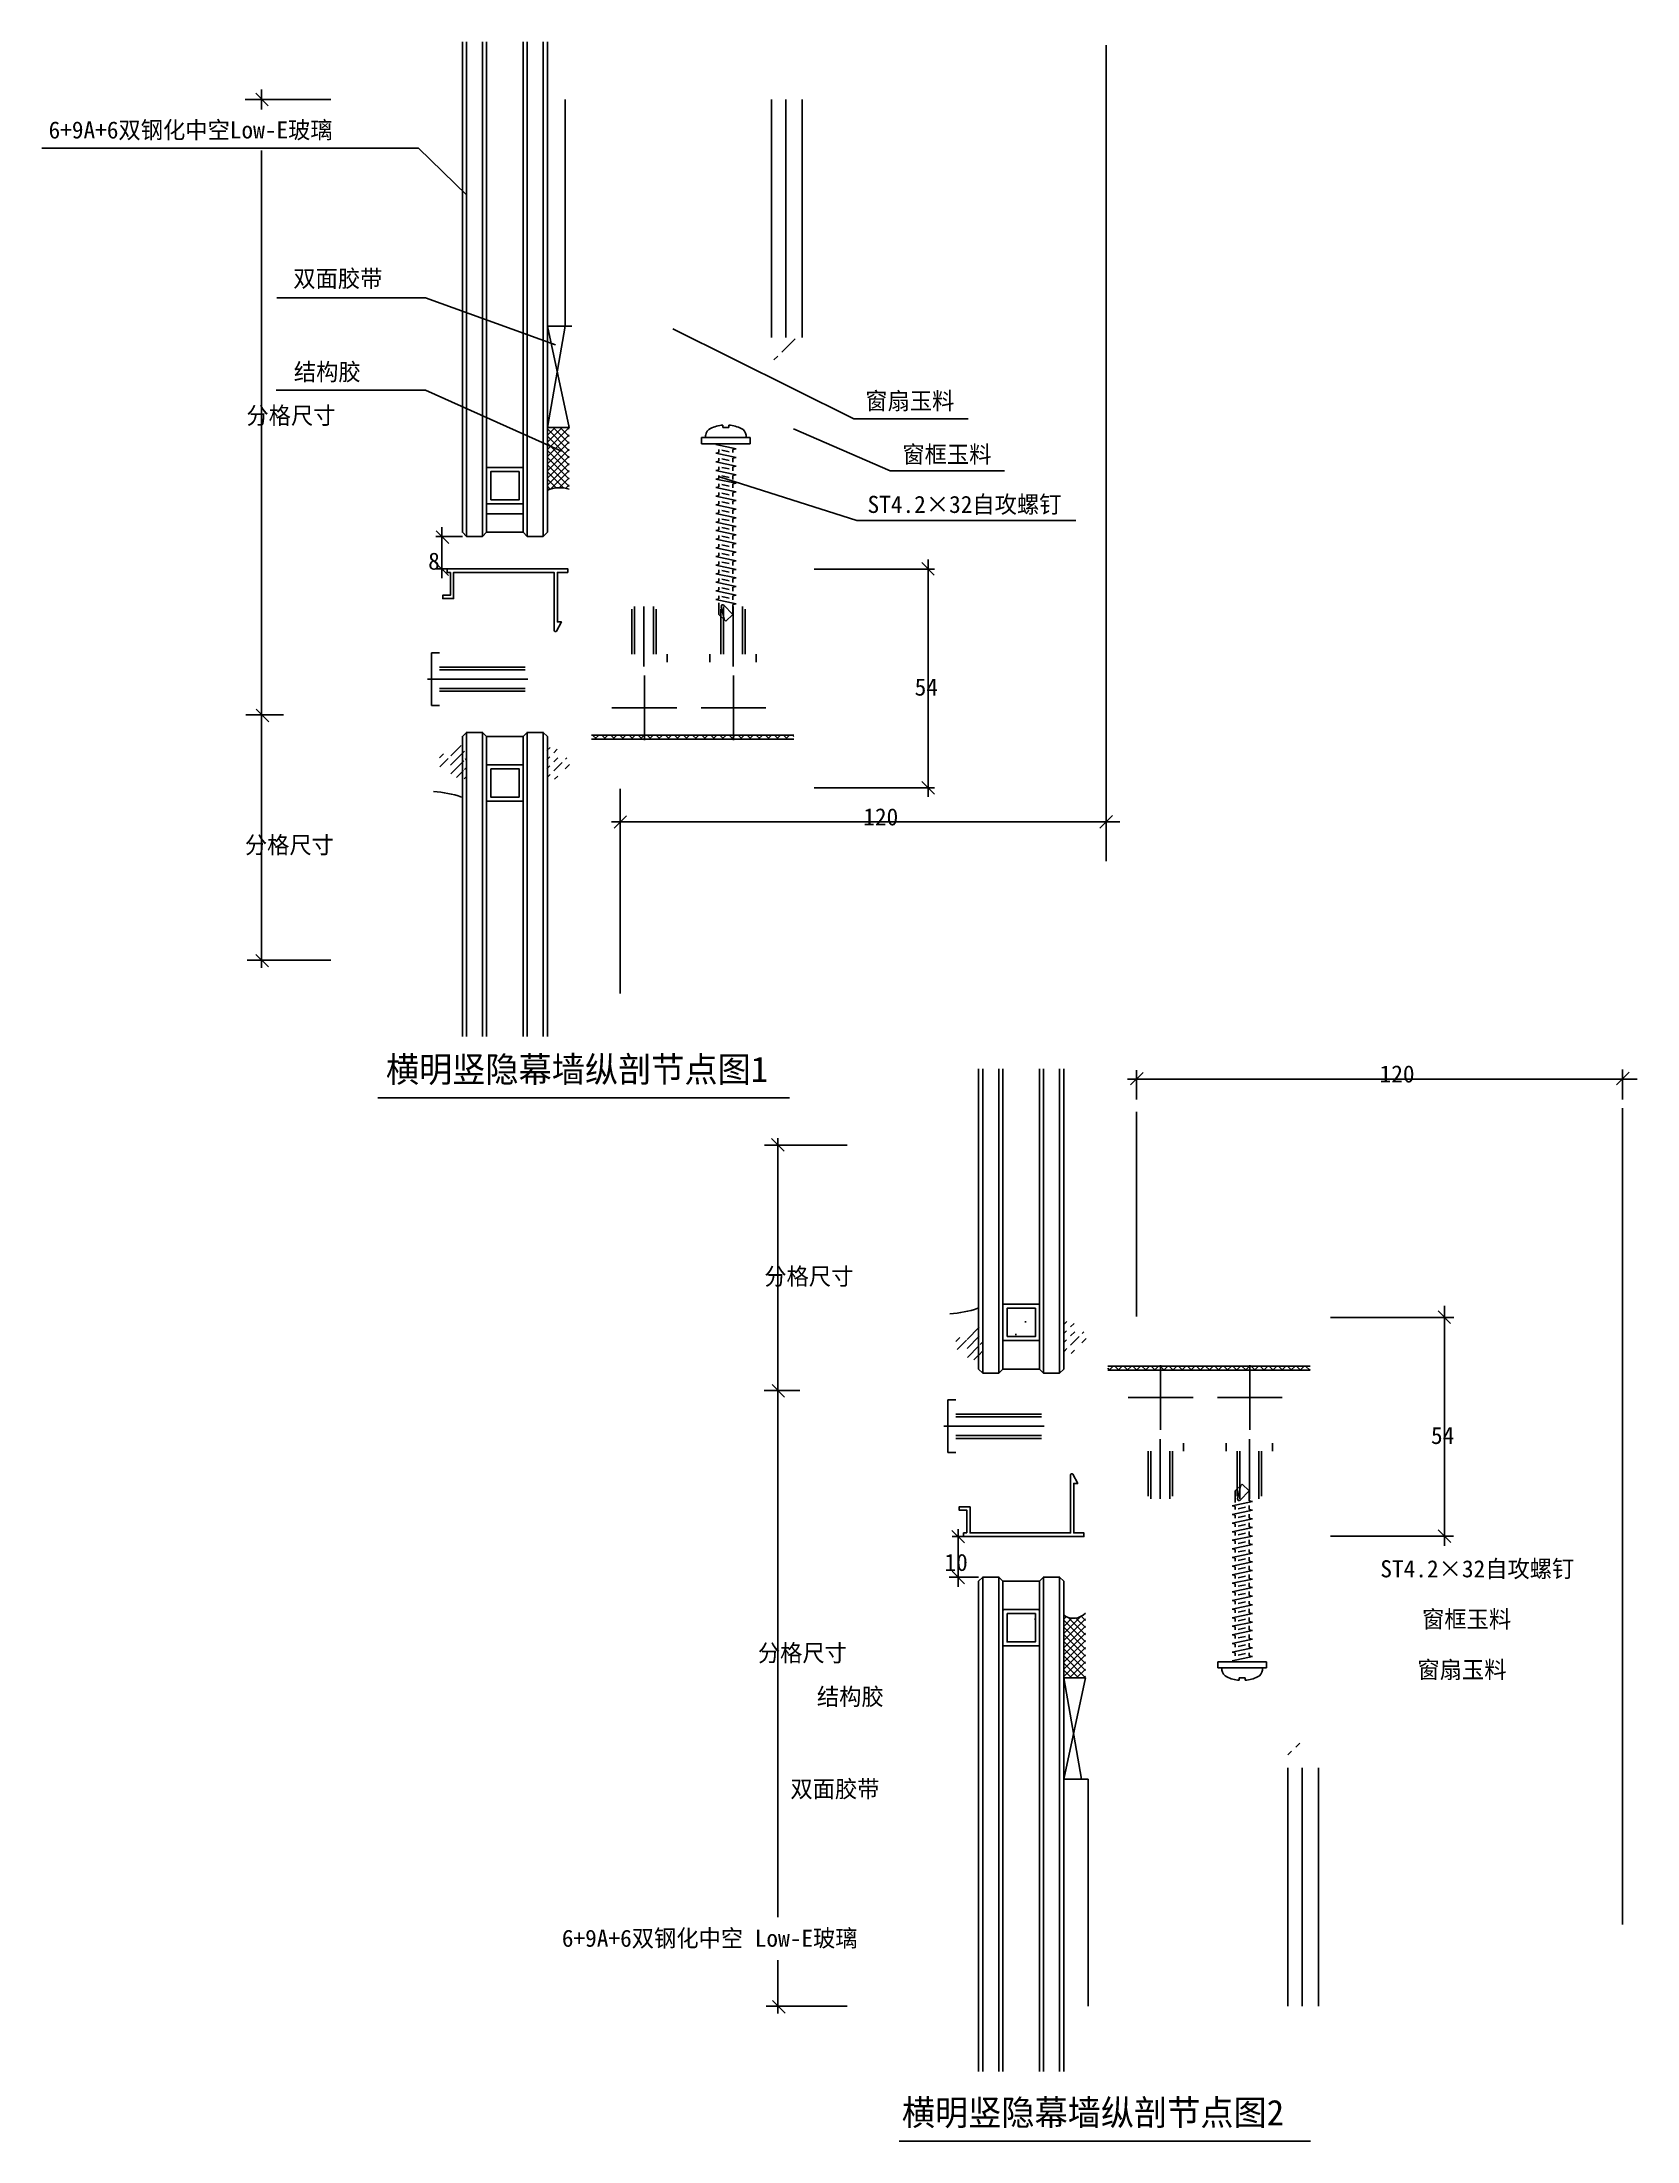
# Model space of a CAD drawing. Header units: metres. Extents: x -2813 to 2825, y 646 to 1164.
# Drawn here: x 2432 to 2825, y 646 to 1164 of the extents above.
import ezdxf

# ---------------------------------------------------------------- set-up
doc = ezdxf.new("R2010")
doc.units = ezdxf.units.M
for name, color, linetype in [('0-DIM', 7, 'Continuous'), ('2', 2, 'Continuous'), ('3', 5, 'Continuous'), ('4', 4, 'Continuous'), ('ALUMINUM-H', 8, 'Continuous'), ('BG', 35, 'Continuous'), ('C18', 4, 'Continuous'), ('DIM', 4, 'Continuous'), ('HATCH', 8, 'Continuous'), ('SMPEN_THICK', 7, 'Continuous')]:
    doc.layers.add(name, color=color, linetype=linetype)

# ---------------------------------------------------------------- blocks, each defined once
blk = doc.blocks.new('自攻钉')
at = {"color": 6}
for p, q in [((6, 1.5), (-6, 1.5)), ((-6, 1.5), (-6, 0)), ((6, 0), (-6, 0)), ((-5, 1.5), (-5, 2.12)), ((-0.75, 3.99), (-0.75, 4.59)), ((-0.75, 3.99), (0.75, 3.99)), ((0.75, 3.99), (0.75, 4.59)), ((5, 1.5), (5, 2.12)), ((6, 1.5), (6, 0)), ((-1.75, -0.07), (-2.5, -0.23)), ((-2.5, -0.23), (2.5, -1.29)), ((-1.75, -2.2), (-2.5, -2.36)), ((-2.5, -2.36), (2.5, -3.42)), ((-1.75, -4.32), (-2.5, -4.48)), ((-2.5, -4.48), (2.5, -5.54)), ((-1.75, -2.2), (-1.75, -1.45)), ((-1.75, -4.32), (-1.75, -3.58)), ((-1.03, -1.61), (0.84, -2)), ((-1.03, -3.73), (0.84, -4.13)), ((2.5, -1.29), (1.75, -1.45)), ((1.75, -1.45), (1.75, -2.2)), ((2.5, -3.42), (1.75, -3.58)), ((1.75, -3.58), (1.75, -4.57)), ((-1.75, -6.45), (-2.5, -6.61)), ((-2.5, -6.61), (2.5, -7.67)), ((-1.75, -8.57), (-2.5, -8.73)), ((-2.5, -8.73), (2.5, -9.79)), ((-1.75, -6.45), (-1.75, -5.7)), ((-1.75, -8.57), (-1.75, -7.83)), ((-1.75, -10.7), (-1.75, -9.95)), ((-1.03, -5.86), (0.84, -6.25)), ((-1.03, -7.98), (0.84, -8.38)), ((-1.03, -10.11), (0.84, -10.5)), ((2.5, -5.54), (1.75, -5.7)), ((1.75, -5.7), (1.75, -6.69)), ((2.5, -7.67), (1.75, -7.83)), ((1.75, -7.83), (1.75, -8.82)), ((2.5, -9.79), (1.75, -9.95)), ((1.75, -9.95), (1.75, -10.94)), ((-1.75, -10.7), (-2.5, -10.86)), ((-2.5, -10.86), (2.5, -11.92)), ((-1.75, -12.82), (-2.5, -12.98)), ((-2.5, -12.98), (2.5, -14.04)), ((-1.75, -14.95), (-2.5, -15.11)), ((-2.5, -15.11), (2.5, -16.17)), ((-1.75, -12.82), (-1.75, -12.08)), ((-1.75, -14.95), (-1.75, -14.2)), ((-1.03, -12.23), (0.84, -12.63)), ((-1.03, -14.36), (0.84, -14.75)), ((2.5, -11.92), (1.75, -12.08)), ((1.75, -12.08), (1.75, -13.07)), ((2.5, -14.04), (1.75, -14.2)), ((1.75, -14.2), (1.75, -14.95)), ((-1.75, -17.07), (-2.5, -17.23)), ((-2.5, -17.23), (2.5, -18.29)), ((-1.75, -19.2), (-2.5, -19.36)), ((-2.5, -19.36), (2.5, -20.42)), ((-1.75, -17.07), (-1.75, -16.33)), ((-1.75, -19.2), (-1.75, -18.45)), ((-1.75, -21.32), (-1.75, -20.58)), ((-1.03, -16.48), (0.84, -16.88)), ((-1.03, -18.61), (0.84, -19)), ((-1.03, -20.73), (0.84, -21.13)), ((2.5, -16.17), (1.75, -16.33)), ((1.75, -16.33), (1.75, -17.32)), ((2.5, -18.29), (1.75, -18.45)), ((1.75, -18.45), (1.75, -19.44)), ((2.5, -20.42), (1.75, -20.58)), ((1.75, -20.58), (1.75, -21.57)), ((-1.75, -21.32), (-2.5, -21.48)), ((-2.5, -21.48), (2.5, -22.54)), ((-1.75, -23.45), (-2.5, -23.61)), ((-2.5, -23.61), (2.5, -24.67)), ((-1.75, -25.57), (-2.5, -25.73)), ((-2.5, -25.73), (2.5, -26.79)), ((-1.75, -23.45), (-1.75, -22.7)), ((-1.75, -25.57), (-1.75, -24.83)), ((-1.03, -22.86), (0.84, -23.25)), ((-1.03, -24.98), (0.84, -25.38)), ((2.5, -22.54), (1.75, -22.7)), ((1.75, -22.7), (1.75, -23.69)), ((2.5, -24.67), (1.75, -24.83)), ((1.75, -24.83), (1.75, -25.82)), ((-1.75, -27.7), (-2.5, -27.86)), ((-2.5, -27.86), (2.5, -28.92)), ((-1.75, -29.82), (-2.5, -29.98)), ((-2.5, -29.98), (2.5, -31.04)), ((-1.75, -27.7), (-1.75, -26.95)), ((-1.75, -29.82), (-1.75, -29.08)), ((-1.03, -27.11), (0.84, -27.5)), ((-1.03, -29.23), (0.84, -29.63)), ((2.5, -26.79), (1.75, -26.95)), ((1.75, -26.95), (1.75, -27.7)), ((2.5, -28.92), (1.75, -29.08)), ((1.75, -29.08), (1.75, -30.07)), ((2.5, -31.04), (1.75, -31.2)), ((-1.75, -31.95), (-2.5, -32.11)), ((-2.5, -32.11), (2.5, -33.17)), ((-1.75, -34.07), (-2.5, -34.23)), ((-2.5, -34.23), (2.5, -35.29)), ((-1.75, -36.2), (-2.5, -36.36)), ((-1.75, -31.95), (-1.75, -31.2)), ((-1.75, -34.07), (-1.75, -33.33)), ((-1.75, -36.2), (-1.75, -35.45)), ((-1.03, -31.36), (0.84, -31.75)), ((-1.03, -33.48), (0.84, -33.88)), ((-1.03, -35.61), (0.84, -36)), ((1.75, -31.2), (1.75, -32.19)), ((2.5, -33.17), (1.75, -33.33)), ((1.75, -33.33), (1.75, -34.32)), ((2.5, -35.29), (1.75, -35.45)), ((1.75, -35.45), (1.75, -36.44)), ((-2.5, -36.36), (2.5, -37.42)), ((-1.75, -38.32), (-2.5, -38.48)), ((-2.5, -38.48), (2.5, -39.54)), ((-1.75, -38.32), (-1.75, -37.58)), ((-1.75, -42.17), (-1.75, -39.31)), ((-0.41, -43.36), (-1.13, -40.26)), ((-1.03, -37.73), (0.84, -38.13)), ((1.75, -42.17), (-0.53, -39.88)), ((2.5, -37.42), (1.75, -37.58)), ((1.75, -37.58), (1.75, -38.57)), ((2.5, -39.54), (1.75, -39.7)), ((1.75, -39.7), (1.75, -42.17)), ((0, -43.86), (-1.75, -42.17)), ((0, -43.86), (1.75, -42.17))]:
    blk.add_line(p, q, dxfattribs=at)
for centre, radius, start, end in [((-2.82, 1.79), 2.2, 116.49, 171.34), ((0, -4.23), 8.85, 94.86, 115.46), ((0, -4.23), 8.85, 64.54, 85.14), ((2.82, 1.79), 2.2, 8.66, 63.51), ((-0.77, -40.17), 0.38, 50.39, 193.07)]:
    blk.add_arc(centre, radius, start, end, dxfattribs=at)
blk = doc.blocks.new('_ArchTick')
at = {"color": 0, "linetype": 'ByBlock'}
blk.add_lwpolyline([(-0.5, -0.5), (0.5, 0.5)], dxfattribs=at)

msp = doc.modelspace()

# ---------------------------------------------------------------- hatches: boundary and pattern name
at = {"layer": '3'}
h = msp.add_hatch(dxfattribs=at)
h.set_pattern_fill('AR-SAND', scale=0.5)
h.paths.add_polyline_path([(2549.43, 1051.18), (2549.43, 1058.18), (2542.43, 1058.18), (2542.43, 1051.18)])
h = msp.add_hatch(dxfattribs=at)
h.set_pattern_fill('NET', scale=10)
h.paths.add_polyline_path([(2550.43, 1043.18), (2550.43, 1050.18), (2541.43, 1050.18), (2541.43, 1043.18)])
h = msp.add_hatch(dxfattribs=at)
h.set_pattern_fill('NET', scale=10)
h.paths.add_polyline_path([(2550.43, 992.77), (2550.43, 985.77), (2541.43, 985.77), (2541.43, 992.77)])
h = msp.add_hatch(dxfattribs=at)
h.set_pattern_fill('NET', scale=10)
h.paths.add_polyline_path([(2535.24, 977.78, 0.06), (2528.34, 979.17, 1), (2528.34, 980.37), (2528.74, 980.62), (2528.74, 982.12), (2532.24, 982.12), (2532.24, 984.17), (2532.3, 984.17, 0.41), (2533.3, 983.17), (2534.65, 983.17, -0.11), (2535.24, 983.03)])
h = msp.add_hatch(dxfattribs=at)
h.set_pattern_fill('AR-SAND', scale=0.5)
h.paths.add_polyline_path([(2549.43, 984.77), (2549.43, 977.77), (2542.43, 977.77), (2542.43, 984.77)])
h = msp.add_hatch(dxfattribs=at)
h.set_pattern_fill('NET', scale=10)
h.paths.add_polyline_path([(2662.73, 851.5, -0.06), (2655.83, 850.12, -1), (2655.83, 848.92), (2656.23, 848.67), (2656.23, 847.17), (2659.73, 847.17), (2659.73, 845.12), (2659.79, 845.12, -0.41), (2660.79, 846.12), (2662.14, 846.12, 0.11), (2662.73, 846.25)])
h = msp.add_hatch(dxfattribs=at)
h.set_pattern_fill('AR-SAND', scale=0.5)
h.paths.add_polyline_path([(2676.92, 844.51), (2676.92, 851.51), (2669.92, 851.51), (2669.92, 844.51)])
h = msp.add_hatch(dxfattribs=at)
h.set_pattern_fill('NET', scale=10)
h.paths.add_polyline_path([(2677.92, 836.51), (2677.92, 843.51), (2668.92, 843.51), (2668.92, 836.51)])
h = msp.add_hatch(dxfattribs=at)
h.set_pattern_fill('NET', scale=10)
h.paths.add_polyline_path([(2677.92, 784.11), (2677.92, 777.11), (2668.92, 777.11), (2668.92, 784.11)])
h = msp.add_hatch(dxfattribs=at)
h.set_pattern_fill('AR-SAND', scale=0.5)
h.paths.add_polyline_path([(2676.92, 776.11), (2676.92, 769.11), (2669.92, 769.11), (2669.92, 776.11)])
at = {"layer": 'BG'}
h = msp.add_hatch(dxfattribs=at)
h.set_pattern_fill('ANSI37', scale=0.5)
h.paths.add_polyline_path([(2580.37, 992.07), (2567.31, 992.07), (2567.31, 993.07), (2580.37, 993.07)])
h.paths.add_polyline_path([(2602.37, 992.07), (2580.37, 992.07), (2580.37, 993.07), (2602.37, 993.07)])
h.paths.add_polyline_path([(2617.31, 992.07), (2602.37, 992.07), (2602.37, 993.07), (2617.31, 993.07)])
h = msp.add_hatch(dxfattribs=at)
h.set_pattern_fill('ANSI37', scale=0.5)
h.paths.add_polyline_path([(2707.86, 837.22), (2694.8, 837.22), (2694.8, 836.22), (2707.86, 836.22)])
h.paths.add_polyline_path([(2729.86, 837.22), (2707.86, 837.22), (2707.86, 836.22), (2729.86, 836.22)])
h.paths.add_polyline_path([(2744.8, 837.22), (2729.86, 837.22), (2729.86, 836.22), (2744.8, 836.22)])
at = {"layer": 'HATCH'}
h = msp.add_hatch(dxfattribs=at)
h.set_pattern_fill('ANSI31', scale=5)
h.paths.add_polyline_path([(2612.88, 1085.61, -0.41), (2611.88, 1086.61), (2611.88, 1092.51, -0.41), (2612.88, 1093.51), (2614.35, 1093.51, -0.41), (2615.35, 1092.51), (2615.35, 1091.16, 0.41), (2615.45, 1091.06), (2616.5, 1091.06, 0.41), (2616.6, 1091.16), (2616.6, 1092.21, -0.67), (2616.77, 1092.28), (2617.57, 1091.48, -0.2), (2617.6, 1091.41), (2617.6, 1087.71, -0.23), (2617.57, 1087.63, 0.03), (2617.57, 1087.64), (2616.77, 1086.84, -0.67), (2616.6, 1086.91), (2616.6, 1087.96, 0.41), (2616.5, 1088.06), (2615.45, 1088.06, 0.41), (2615.35, 1087.96), (2615.35, 1086.61, -0.41), (2614.35, 1085.61)])
h.paths.add_polyline_path([(2614.35, 1087.11), (2614.35, 1092.01, 0.63), (2612.78, 1092.01), (2612.78, 1087.11, 0.63)])
h = msp.add_hatch(dxfattribs=at)
h.set_pattern_fill('ANSI31', scale=5)
h.paths.add_polyline_path([(2569.93, 1054.12, 0.41), (2570.93, 1055.12), (2570.93, 1061.01, 0.41), (2569.93, 1062.01), (2568.46, 1062.01, 0.41), (2567.46, 1061.01), (2567.46, 1059.67, -0.41), (2567.36, 1059.57), (2566.31, 1059.57, -0.41), (2566.21, 1059.67), (2566.21, 1060.72, 0.67), (2566.04, 1060.79), (2565.24, 1059.99, 0.2), (2565.21, 1059.92), (2565.21, 1056.22, 0.23), (2565.24, 1056.14, -0.03), (2565.24, 1056.14), (2566.04, 1055.34, 0.67), (2566.21, 1055.42), (2566.21, 1056.47, -0.41), (2566.31, 1056.57), (2567.36, 1056.57, -0.41), (2567.46, 1056.47), (2567.46, 1055.12, 0.41), (2568.46, 1054.12)])
h.paths.add_polyline_path([(2568.46, 1055.62), (2568.46, 1060.51, -0.63), (2570.03, 1060.51), (2570.03, 1055.62, -0.63)])
h = msp.add_hatch(dxfattribs=at)
h.set_pattern_fill('ANSI31', scale=0.5)
h.paths.add_polyline_path([(2530.82, 988.45, 0.67), (2530.65, 988.52), (2529.85, 987.72, 0.2), (2529.82, 987.65), (2529.82, 985.29, 0.21), (2529.85, 985.22), (2530.65, 984.46, 0.67), (2530.82, 984.54), (2530.82, 985.54, -0.41), (2530.92, 985.64), (2532.47, 985.64, -0.41), (2532.57, 985.54), (2532.58, 983.65, 0.41), (2533.58, 982.65), (2534.93, 982.65, -0.2), (2535.93, 982.21, 0.86), (2536.23, 982.8, 0.2), (2535.23, 983.24, -0.41), (2535.93, 983.42, 0.86), (2536.23, 984.01, 0.2), (2535.23, 984.45, -0.41), (2535.93, 984.63, 0.86), (2536.23, 985.22, 0.2), (2535.23, 985.67, -0.41), (2535.93, 985.85, 0.86), (2536.23, 986.44, 0.2), (2535.23, 986.88, -0.41), (2535.93, 987.06, 0.86), (2536.23, 987.65, 0.2), (2535.23, 988.09, -0.41), (2535.93, 988.27, 0.86), (2536.23, 988.86, 0.2), (2535.23, 989.31, -0.41), (2535.93, 989.49, 0.86), (2536.23, 990.08, 0.14), (2535.53, 990.55), (2533.58, 990.55, 0.41), (2532.58, 989.55), (2532.57, 987.4, -0.41), (2532.47, 987.3), (2530.92, 987.3, -0.41), (2530.82, 987.4)])
h = msp.add_hatch(dxfattribs=at)
h.set_pattern_fill('ANSI31', scale=0.5)
h.paths.add_polyline_path([(2561.9, 986.84), (2561.9, 984.2), (2560.9, 983.2), (2560.9, 984.77), (2559.03, 984.77), (2559.03, 983.15, -0.41), (2558.03, 982.15), (2557.25, 982.15, -0.47), (2556.3, 983.15), (2556.3, 989.04, -0.47), (2557.44, 990.04), (2558.03, 990.04, -0.41), (2559.03, 989.04), (2559.03, 986.33), (2560.9, 986.33), (2560.9, 987.84)])
h.paths.add_polyline_path([(2558.03, 988.54), (2558.03, 983.65, -1), (2557.03, 983.65), (2557.03, 988.54, -1)])
h = msp.add_hatch(dxfattribs=at)
h.set_pattern_fill('ANSI31', scale=0.5)
h.paths.add_polyline_path([(2658.31, 840.83, -0.67), (2658.14, 840.76), (2657.34, 841.56, -0.2), (2657.31, 841.63), (2657.31, 843.99, -0.21), (2657.34, 844.06), (2658.14, 844.82, -0.67), (2658.31, 844.75), (2658.31, 843.74, 0.41), (2658.41, 843.64), (2659.96, 843.64, 0.41), (2660.06, 843.74), (2660.07, 845.64, -0.41), (2661.07, 846.64), (2662.42, 846.64, 0.2), (2663.42, 847.08, -0.86), (2663.72, 846.49, -0.2), (2662.72, 846.04, 0.41), (2663.42, 845.86, -0.86), (2663.72, 845.27, -0.2), (2662.72, 844.83, 0.41), (2663.42, 844.65, -0.86), (2663.72, 844.06, -0.2), (2662.72, 843.62, 0.41), (2663.42, 843.44, -0.86), (2663.72, 842.85, -0.2), (2662.72, 842.4, 0.41), (2663.42, 842.22, -0.86), (2663.72, 841.63, -0.2), (2662.72, 841.19, 0.41), (2663.42, 841.01, -0.86), (2663.72, 840.42, -0.2), (2662.72, 839.98, 0.41), (2663.42, 839.8, -0.86), (2663.72, 839.21, -0.14), (2663.02, 838.74), (2661.07, 838.74, -0.41), (2660.07, 839.74), (2660.06, 841.88, 0.41), (2659.96, 841.98), (2658.41, 841.98, 0.41), (2658.31, 841.88)])
h = msp.add_hatch(dxfattribs=at)
h.set_pattern_fill('ANSI31', scale=0.5)
h.paths.add_polyline_path([(2689.5, 845.03), (2689.5, 842.39), (2688.5, 841.39), (2688.5, 842.96), (2686.63, 842.96), (2686.63, 841.34, -0.41), (2685.63, 840.34), (2684.85, 840.34, -0.47), (2683.91, 841.34), (2683.91, 847.23, -0.47), (2685.04, 848.23), (2685.63, 848.23, -0.41), (2686.63, 847.23), (2686.63, 844.52), (2688.5, 844.52), (2688.5, 846.03)])
h.paths.add_polyline_path([(2685.63, 846.73), (2685.63, 841.84, -1), (2684.63, 841.84), (2684.63, 846.73, -1)])
h = msp.add_hatch(dxfattribs=at)
h.set_pattern_fill('ANSI31', scale=5)
h.paths.add_polyline_path([(2695.8, 775.17, -0.41), (2696.8, 774.17), (2696.8, 768.27, -0.41), (2695.8, 767.27), (2694.32, 767.27, -0.41), (2693.32, 768.27), (2693.32, 769.62, 0.41), (2693.22, 769.72), (2692.17, 769.72, 0.41), (2692.07, 769.62), (2692.07, 768.57, -0.67), (2691.9, 768.5), (2691.1, 769.3, -0.2), (2691.07, 769.37), (2691.07, 773.07, -0.23), (2691.11, 773.15, 0.03), (2691.1, 773.14), (2691.9, 773.94, -0.67), (2692.07, 773.87), (2692.07, 772.82, 0.41), (2692.17, 772.72), (2693.22, 772.72, 0.41), (2693.32, 772.82), (2693.32, 774.17, -0.41), (2694.32, 775.17)])
h.paths.add_polyline_path([(2694.32, 773.67), (2694.32, 768.77, 0.63), (2695.9, 768.77), (2695.9, 773.67, 0.63)])
h = msp.add_hatch(dxfattribs=at)
h.set_pattern_fill('ANSI31', scale=5)
h.paths.add_polyline_path([(2740.3, 744.17, 0.41), (2739.3, 743.17), (2739.3, 737.27, 0.41), (2740.3, 736.27), (2741.77, 736.27, 0.41), (2742.77, 737.27), (2742.77, 738.62, -0.41), (2742.87, 738.72), (2743.92, 738.72, -0.41), (2744.02, 738.62), (2744.02, 737.57, 0.67), (2744.19, 737.5), (2744.99, 738.3, 0.2), (2745.02, 738.37), (2745.02, 742.07, 0.23), (2744.99, 742.15, -0.03), (2744.99, 742.14), (2744.19, 742.94, 0.67), (2744.02, 742.87), (2744.02, 741.82, -0.41), (2743.92, 741.72), (2742.87, 741.72, -0.41), (2742.77, 741.82), (2742.77, 743.17, 0.41), (2741.77, 744.17)])
h.paths.add_polyline_path([(2741.77, 742.67), (2741.77, 737.77, -0.63), (2740.2, 737.77), (2740.2, 742.67, -0.63)])

# ---------------------------------------------------------------- linework, layer by layer
for p, q in [((2485.87, 1147.61), (2485.87, 1152.59)), ((2502.93, 1150.11), (2481.84, 1150.11)), ((2485.87, 998.09), (2485.87, 1137.46)), ((2535.43, 1042.18), (2528.86, 1042.18)), ((2530.36, 1044.43), (2530.36, 1031.89)), ((2535.43, 1034.18), (2528.86, 1034.18)), ((2622.31, 1034.07), (2651.98, 1034.07)), ((2650.48, 1036.48), (2650.48, 977.8)), ((2491.29, 998.09), (2481.99, 998.09)), ((2491.29, 998.09), (2481.99, 998.09)), ((2485.87, 998.09), (2485.87, 935.57)), ((2622.31, 980.07), (2651.98, 980.07)), ((2572.27, 971.63), (2697.79, 971.63)), ((2574.43, 957.54), (2574.43, 973.13)), ((2694.43, 964.91), (2694.43, 973.13)), ((2502.93, 937.46), (2482.26, 937.46)), ((2699.64, 908.14), (2825.48, 908.14)), ((2701.92, 903.05), (2701.92, 910.34)), ((2821.92, 903.05), (2821.92, 910.49)), ((2514.56, 903.51), (2616.24, 903.51)), ((2630.42, 891.82), (2610, 891.82)), ((2613.36, 831.19), (2613.36, 893.53)), ((2777.98, 792.84), (2777.98, 852.11)), ((2749.8, 849.22), (2780.24, 849.22)), ((2618.78, 831.19), (2609.96, 831.19)), ((2613.36, 831.19), (2613.36, 701.12)), ((2662.92, 795.11), (2656.35, 795.11)), ((2657.85, 782.71), (2657.85, 796.91)), ((2749.8, 795.22), (2780.2, 795.22)), ((2662.92, 785.11), (2655.64, 785.11)), ((2613.36, 690.48), (2613.36, 677.3)), ((2630.42, 679.17), (2610.45, 679.17)), ((2643.26, 645.82), (2744.89, 645.82))]:
    msp.add_line(p, q)
for centre, start, end in [((2526.46, 951.93), 71.23, 86.04), ((2653.95, 877.36), 273.96, 288.77)]:
    msp.add_arc(centre, 27.3, start, end)
at = {"layer": '2'}
for p, q in [((2694.43, 1163.51), (2694.43, 961.91)), ((2560.81, 1094.07), (2560.81, 1150.11)), ((2611.81, 1091.32), (2611.81, 1150.11)), ((2615.31, 1091.32), (2615.31, 1150.11)), ((2619.31, 1091.32), (2619.31, 1150.11)), ((2527.81, 1000.4), (2527.81, 1013.4)), ((2527.81, 1013.4), (2529.81, 1013.4)), ((2586.01, 1011.07), (2586.01, 1013.07)), ((2596.51, 1011.07), (2596.51, 1013.07)), ((2608.01, 1011.07), (2608.01, 1013.07)), ((2527.81, 1000.4), (2529.81, 1000.4)), ((2574.43, 979.84), (2574.43, 929.23)), ((2701.92, 849.45), (2701.92, 900.05)), ((2821.92, 699.3), (2821.92, 900.9)), ((2655.3, 828.88), (2657.3, 828.88)), ((2655.3, 828.88), (2655.3, 815.88)), ((2655.3, 815.88), (2657.3, 815.88)), ((2713.5, 818.22), (2713.5, 816.22)), ((2724, 818.22), (2724, 816.22)), ((2735.5, 818.22), (2735.5, 816.22)), ((2739.3, 737.96), (2739.3, 679.17)), ((2742.8, 737.96), (2742.8, 679.17)), ((2746.8, 737.96), (2746.8, 679.17)), ((2689.92, 735.22), (2689.92, 679.17))]:
    msp.add_line(p, q, dxfattribs=at)
for points in [[(2532.49, 1033.24), (2532.49, 1027.62), (2530.59, 1027.62), (2530.59, 1026.82), (2533.29, 1026.82), (2533.29, 1033.26), (2558.1, 1033.26), (2558.1, 1018.94, 0.73), (2558.65, 1018.77), (2559.91, 1021.06), (2558.91, 1021.06), (2558.91, 1033.25), (2561.44, 1033.25), (2561.44, 1034.18), (2531.72, 1034.18), (2531.72, 1033.24)], [(2659.99, 796.04), (2659.99, 801.66), (2658.08, 801.66), (2658.08, 802.46), (2660.79, 802.46), (2660.79, 796.03), (2685.6, 796.03), (2685.6, 810.34, -0.73), (2686.14, 810.51), (2687.4, 808.23), (2686.4, 808.23), (2686.4, 796.04), (2688.93, 796.04), (2688.93, 795.11), (2659.21, 795.11), (2659.21, 796.04)]]:
    msp.add_lwpolyline(points, format="xyb", close=True, dxfattribs=at)
at = {"layer": '3'}
for p, q in [((2536.43, 1042.18), (2536.43, 1164.29)), ((2540.43, 1042.18), (2540.43, 1164.29)), ((2541.43, 1043.18), (2541.43, 1164.29)), ((2550.43, 1043.18), (2550.43, 1164.29)), ((2551.43, 1042.18), (2551.43, 1164.29)), ((2555.43, 1042.18), (2555.43, 1164.29)), ((2536.43, 993.77), (2536.43, 918.67)), ((2540.43, 993.77), (2540.43, 918.67)), ((2541.43, 992.77), (2541.43, 918.67)), ((2550.43, 992.77), (2550.43, 918.67)), ((2551.43, 993.77), (2551.43, 918.67)), ((2555.43, 993.77), (2555.43, 918.67)), ((2567.31, 993.07), (2617.31, 993.07)), ((2567.31, 992.07), (2617.31, 992.07)), ((2663.92, 835.51), (2663.92, 910.62)), ((2667.92, 835.51), (2667.92, 910.62)), ((2668.92, 836.51), (2668.92, 910.62)), ((2677.92, 836.51), (2677.92, 910.62)), ((2678.92, 835.51), (2678.92, 910.62)), ((2682.92, 835.51), (2682.92, 910.62)), ((2694.8, 837.22), (2744.8, 837.22)), ((2694.8, 836.22), (2744.8, 836.22)), ((2663.92, 785.11), (2663.92, 663)), ((2667.92, 785.11), (2667.92, 663)), ((2668.92, 784.11), (2668.92, 663)), ((2677.92, 784.11), (2677.92, 663)), ((2678.92, 785.11), (2678.92, 663)), ((2682.92, 785.11), (2682.92, 663))]:
    msp.add_line(p, q, dxfattribs=at)
for points in [[(2556.43, 1164.29), (2556.43, 1043.18), (2555.43, 1042.18), (2551.43, 1042.18), (2550.43, 1043.18), (2541.43, 1043.18), (2540.43, 1042.18), (2536.43, 1042.18), (2535.43, 1043.18), (2535.43, 1164.29)], [(2556.43, 918.67), (2556.43, 992.77), (2555.43, 993.77), (2551.43, 993.77), (2550.43, 992.77), (2541.43, 992.77), (2540.43, 993.77), (2536.43, 993.77), (2535.43, 992.77), (2535.43, 918.67)], [(2683.92, 910.62), (2683.92, 836.51), (2682.92, 835.51), (2678.92, 835.51), (2677.92, 836.51), (2668.92, 836.51), (2667.92, 835.51), (2663.92, 835.51), (2662.92, 836.51), (2662.92, 910.62)], [(2683.92, 663), (2683.92, 784.11), (2682.92, 785.11), (2678.92, 785.11), (2677.92, 784.11), (2668.92, 784.11), (2667.92, 785.11), (2663.92, 785.11), (2662.92, 784.11), (2662.92, 663)]]:
    msp.add_lwpolyline(points, dxfattribs=at)
for points in [[(2541.73, 1050.18), (2550.13, 1050.18, 0.41), (2550.43, 1050.48), (2550.43, 1058.93, 0.41), (2550.18, 1059.18), (2541.68, 1059.18, 0.41), (2541.43, 1058.93), (2541.43, 1050.48, 0.41)], [(2541.73, 985.77), (2550.13, 985.77, -0.41), (2550.43, 985.47), (2550.43, 977.02, -0.41), (2550.18, 976.77), (2541.68, 976.77, -0.41), (2541.43, 977.02), (2541.43, 985.47, -0.41)], [(2669.22, 843.51), (2677.62, 843.51, 0.41), (2677.92, 843.81), (2677.92, 852.26, 0.41), (2677.67, 852.51), (2669.17, 852.51, 0.41), (2668.92, 852.26), (2668.92, 843.81, 0.41)], [(2669.22, 777.11), (2677.62, 777.11, -0.41), (2677.92, 776.81), (2677.92, 768.36, -0.41), (2677.67, 768.11), (2669.17, 768.11, -0.41), (2668.92, 768.36), (2668.92, 776.81, -0.41)]]:
    msp.add_lwpolyline(points, format="xyb", close=True, dxfattribs=at)
for points in [[(2542.43, 1051.18), (2549.43, 1051.18), (2549.43, 1058.18), (2542.43, 1058.18)], [(2542.43, 984.77), (2549.43, 984.77), (2549.43, 977.77), (2542.43, 977.77)], [(2669.92, 844.51), (2676.92, 844.51), (2676.92, 851.51), (2669.92, 851.51)], [(2669.92, 776.11), (2676.92, 776.11), (2676.92, 769.11), (2669.92, 769.11)]]:
    msp.add_lwpolyline(points, close=True, dxfattribs=at)
at = {"layer": '4'}
for p, q in [((2556.43, 1069.07), (2560.81, 1094.07)), ((2556.43, 1094.07), (2561.81, 1069.07)), ((2562.43, 1094.07), (2556.43, 1094.07)), ((2561.81, 1069.07), (2556.43, 1069.07)), ((2556.43, 1068.95), (2556.55, 1069.07)), ((2556.43, 1067.18), (2558.32, 1069.07)), ((2556.43, 1065.41), (2560.08, 1069.07)), ((2556.43, 1063.65), (2561.85, 1069.07)), ((2561.81, 1063.34), (2556.43, 1068.71)), ((2561.81, 1065.11), (2557.85, 1069.07)), ((2561.81, 1066.87), (2559.62, 1069.07)), ((2561.81, 1068.64), (2561.38, 1069.07)), ((2556.43, 1061.88), (2561.81, 1067.25)), ((2561.81, 1061.57), (2556.43, 1066.95)), ((2556.43, 1060.11), (2561.81, 1065.49)), ((2561.81, 1059.8), (2556.43, 1065.18)), ((2556.43, 1058.34), (2561.81, 1063.72)), ((2561.81, 1058.04), (2556.43, 1063.41)), ((2556.43, 1056.57), (2561.81, 1061.95)), ((2561.81, 1056.27), (2556.43, 1061.64)), ((2556.43, 1054.81), (2561.81, 1060.18)), ((2561.81, 1054.5), (2556.43, 1059.88)), ((2560.4, 1054.14), (2556.43, 1058.11)), ((2557.29, 1053.89), (2561.81, 1058.41)), ((2558.61, 1054.16), (2556.43, 1056.34)), ((2557.15, 1053.85), (2556.43, 1054.57)), ((2559.36, 1054.2), (2561.81, 1056.65)), ((2560.97, 1054.04), (2561.81, 1054.88)), ((2577.28, 1024.18), (2577.28, 1013.07)), ((2583.28, 1024.18), (2583.28, 1013.07)), ((2599.28, 1024.18), (2599.28, 1013.07)), ((2605.28, 1024.18), (2605.28, 1013.07)), ((2550.92, 1009.9), (2529.81, 1009.9)), ((2550.92, 1003.9), (2529.81, 1003.9)), ((2678.41, 825.38), (2657.3, 825.38)), ((2678.41, 819.38), (2657.3, 819.38)), ((2704.77, 805.1), (2704.77, 816.22)), ((2710.77, 805.1), (2710.77, 816.22)), ((2726.77, 805.1), (2726.77, 816.22)), ((2732.77, 805.1), (2732.77, 816.22)), ((2688.07, 775.33), (2683.92, 771.18)), ((2684.54, 775.33), (2683.92, 774.71)), ((2685.93, 774.95), (2683.92, 772.94)), ((2689.3, 774.78), (2683.92, 769.41)), ((2683.92, 774.48), (2689.3, 769.1)), ((2689.3, 773.02), (2683.92, 767.64)), ((2683.92, 772.71), (2689.3, 767.33)), ((2685.03, 775.13), (2689.3, 770.87)), ((2686.95, 774.98), (2689.3, 772.64)), ((2688.27, 775.43), (2689.3, 774.4)), ((2689.3, 771.25), (2683.92, 765.87)), ((2683.92, 770.94), (2689.3, 765.57)), ((2689.3, 769.48), (2683.92, 764.1)), ((2683.92, 769.17), (2689.3, 763.8)), ((2689.3, 767.71), (2683.92, 762.34)), ((2683.92, 767.41), (2689.3, 762.03)), ((2689.3, 765.94), (2683.92, 760.57)), ((2683.92, 765.64), (2689.34, 760.22)), ((2683.92, 763.87), (2687.57, 760.22)), ((2689.3, 764.18), (2685.34, 760.22)), ((2689.3, 762.41), (2687.11, 760.22)), ((2683.92, 762.1), (2685.81, 760.22)), ((2683.92, 760.33), (2684.04, 760.22)), ((2683.92, 760.22), (2688.3, 735.22)), ((2683.92, 735.22), (2689.34, 760.22)), ((2689.34, 760.22), (2683.92, 760.22)), ((2689.3, 760.64), (2688.87, 760.22)), ((2689.92, 735.22), (2683.92, 735.22))]:
    msp.add_line(p, q, dxfattribs=at)
for centre, radius, start, end in [((2559.43, 1046.6), 7.6, 71.79, 113.25), ((2686.31, 779.03), 4.1, 234.38, 316.68)]:
    msp.add_arc(centre, radius, start, end, dxfattribs=at)
at = {"layer": 'ALUMINUM-H'}
for p, q in [((2577.95, 1024.85), (2577.95, 1013.07)), ((2580.28, 1010.07), (2580.28, 1024.85)), ((2582.61, 1024.85), (2582.61, 1013.07)), ((2599.95, 1024.85), (2599.95, 1013.07)), ((2602.28, 1010.07), (2602.28, 1024.85)), ((2604.61, 1024.85), (2604.61, 1013.07)), ((2526.81, 1006.9), (2551.59, 1006.9)), ((2550.92, 1009.23), (2529.81, 1009.23)), ((2550.92, 1004.57), (2529.81, 1004.57)), ((2536.43, 971.84), (2536.43, 974.53)), ((2663.92, 857.45), (2663.92, 854.75)), ((2678.41, 824.72), (2657.3, 824.72)), ((2654.3, 822.38), (2679.08, 822.38)), ((2678.41, 820.05), (2657.3, 820.05)), ((2707.77, 819.22), (2707.77, 804.44)), ((2729.77, 819.22), (2729.77, 804.44)), ((2705.44, 804.44), (2705.44, 816.22)), ((2710.11, 804.44), (2710.11, 816.22)), ((2727.44, 804.44), (2727.44, 816.22)), ((2732.11, 804.44), (2732.11, 816.22))]:
    msp.add_line(p, q, dxfattribs=at)
at = {"layer": 'C18'}
for p, q in [((2580.37, 991.84, 15.56), (2580.37, 1007.84, 15.56)), ((2602.37, 991.84, 15.56), (2602.37, 1007.84, 15.56)), ((2572.37, 999.84, 15.56), (2588.37, 999.84, 15.56)), ((2594.37, 999.84, 15.56), (2610.37, 999.84, 15.56)), ((2707.86, 837.45, 15.56), (2707.86, 821.45, 15.56)), ((2729.86, 837.45, 15.56), (2729.86, 821.45, 15.56)), ((2699.86, 829.45, 15.56), (2715.86, 829.45, 15.56)), ((2721.86, 829.45, 15.56), (2737.86, 829.45, 15.56))]:
    msp.add_line(p, q, dxfattribs=at)
at = {"layer": 'DIM'}
for points in [[(2536.53, 1126.49), (2524.6, 1138.09), (2431.64, 1138.09)], [(2558.4, 1089.5), (2526.35, 1101.09), (2489.63, 1101.09)], [(2587.4, 1093.45), (2632.11, 1071.2), (2660.31, 1071.2)], [(2559.93, 1063.22), (2526.35, 1078.25), (2489.46, 1078.25)], [(2617.22, 1068.71), (2641.07, 1058.33), (2669.27, 1058.33)], [(2598.95, 1056.84), (2632.82, 1046.12), (2686.93, 1046.12)]]:
    msp.add_lwpolyline(points, dxfattribs=at)

# ---------------------------------------------------------------- block references
msp.add_blockref('自攻钉', (2600.51, 1065.07))
at = {"xscale": -1, "rotation": 180}
msp.add_blockref('自攻钉', (2728, 764.22), dxfattribs=at)
at = {"layer": '0-DIM', "xscale": 3.1, "yscale": 3.1, "zscale": 3.1, "rotation": 90}
for p in [(2485.95, 1150.08), (2530.56, 1041.97), (2530.46, 1034.04), (2650.4, 1034.18), (2486.07, 997.92), (2650.45, 980.05), (2485.98, 937.38), (2613.34, 891.9), (2777.91, 849.33), (2613.45, 831.13), (2657.84, 795.11), (2777.96, 795.2), (2657.91, 785.01), (2613.58, 678.99)]:
    msp.add_blockref('_ArchTick', p, dxfattribs=at)
at = {"layer": '0-DIM', "xscale": 3.1, "yscale": 3.1, "zscale": 3.1}
for p in [(2574.43, 971.63), (2694.42, 971.64), (2702, 908.23), (2821.99, 908.24)]:
    msp.add_blockref('_ArchTick', p, dxfattribs=at)

# ---------------------------------------------------------------- texts
at = {"char_height": 4.23, "attachment_point": 1}
for s, insert in [('\\A1;分格尺寸', (2482.12, 1074.15)), ('\\A1;8', (2526.99, 1038.18)), ('\\A1;54', (2647.11, 1007.07)), ('\\A1;120', (2634.43, 975.01)), ('\\A1;分格尺寸', (2481.73, 968.08)), ('\\A1;120', (2761.92, 911.51)), ('\\A1;分格尺寸', (2609.99, 861.51)), ('\\A1;54', (2774.6, 822.22)), ('\\A1;10', (2654.48, 790.86)), ('\\A1;分格尺寸', (2608.4, 768.49))]:
    msp.add_mtext(s, dxfattribs=dict(at, insert=insert))
at = {"layer": 'DIM'}
for s, p in [('6+9A+6双钢化中空Low-E玻璃', (2433.26, 1140.45)), ('双面胶带', (2493.69, 1103.74)), ('结构胶', (2493.83, 1080.69)), ('窗扇玉料', (2634.93, 1073.53)), ('窗框玉料', (2644.09, 1060.32)), ('ST4.2×32自攻螺钉', (2635.48, 1047.96)), ('ST4.2×32自攻螺钉', (2762.1, 785.05)), ('窗框玉料', (2772.42, 772.61)), ('窗扇玉料', (2771.26, 760.13)), ('结构胶', (2622.98, 753.48)), ('双面胶带', (2616.44, 730.68)), ('6+9A+6双钢化中空 Low-E玻璃', (2560, 693.8))]:
    msp.add_text(s, height=4.23, dxfattribs=at).set_placement(p)
at = {"layer": 'SMPEN_THICK', "char_height": 6.3, "attachment_point": 1}
for s, insert in [('横明竖隐幕墙纵剖节点图1', (2516.56, 913.68)), ('横明竖隐幕墙纵剖节点图2', (2643.96, 656))]:
    msp.add_mtext(s, dxfattribs=dict(at, insert=insert))

doc.saveas('drawing.dxf')
